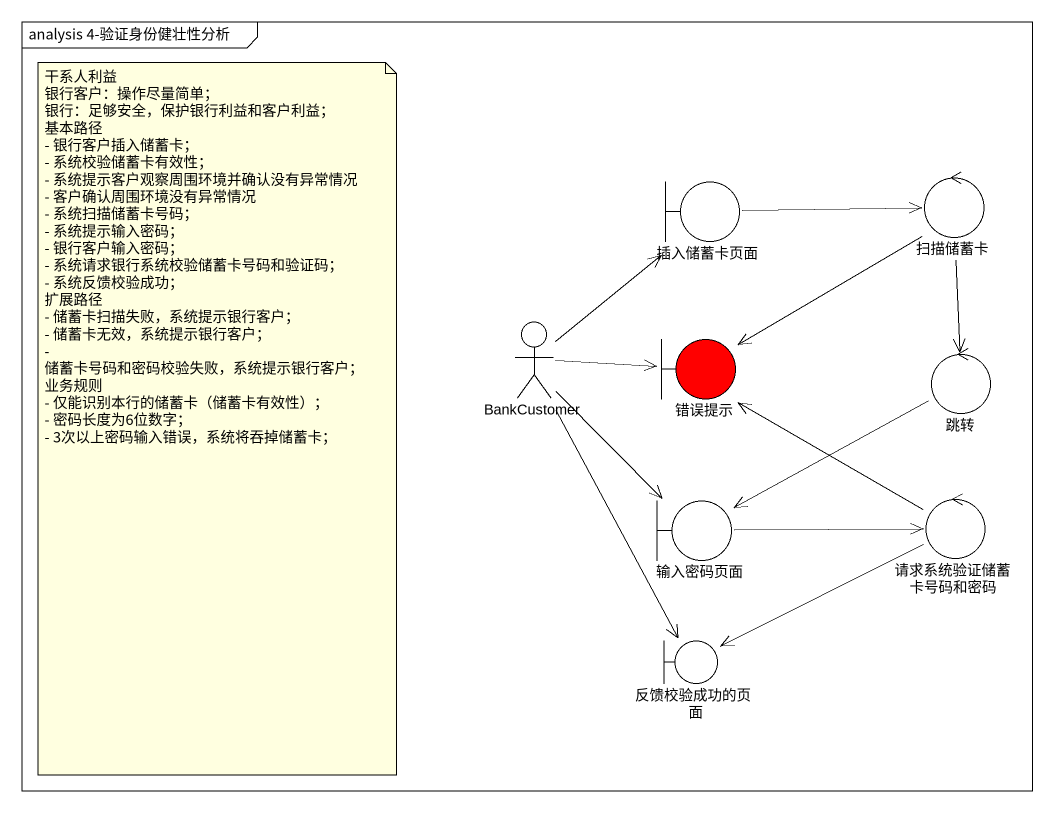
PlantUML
@startuml
mainframe analysis 4-验证身份健壮性分析
boundary 插入储蓄卡页面
control 扫描储蓄卡
actor BankCustomer
boundary 错误提示 #FF0000
control 跳转
boundary 输入密码页面
control 请求系统验证储蓄卡号码和密码
boundary 反馈校验成功的页面
插入储蓄卡页面 -right-> 扫描储蓄卡
扫描储蓄卡 --> 错误提示
扫描储蓄卡 --> 跳转
BankCustomer -up-> 插入储蓄卡页面
BankCustomer -right-> 错误提示
BankCustomer --> 输入密码页面
BankCustomer --> 反馈校验成功的页面
跳转 -left-> 输入密码页面
输入密码页面 -right-> 请求系统验证储蓄卡号码和密码
请求系统验证储蓄卡号码和密码 -up-> 错误提示
请求系统验证储蓄卡号码和密码 -left-> 反馈校验成功的页面
note as N1
  干系人利益
  银行客户：操作尽量简单；
  银行：足够安全，保护银行利益和客户利益；
  基本路径
  - 银行客户插入储蓄卡；
  - 系统校验储蓄卡有效性；
  - 系统提示客户观察周围环境并确认没有异常情况
  - 客户确认周围环境没有异常情况
  - 系统扫描储蓄卡号码；
  - 系统提示输入密码；
  - 银行客户输入密码；
  - 系统请求银行系统校验储蓄卡号码和验证码；
  - 系统反馈校验成功；
  扩展路径
  - 储蓄卡扫描失败，系统提示银行客户；
  - 储蓄卡无效，系统提示银行客户；
  - 储蓄卡号码和密码校验失败，系统提示银行客户；
  业务规则
  - 仅能识别本行的储蓄卡（储蓄卡有效性）；
  - 密码长度为6位数字；
  - 3次以上密码输入错误，系统将吞掉储蓄卡；
end note
@enduml
